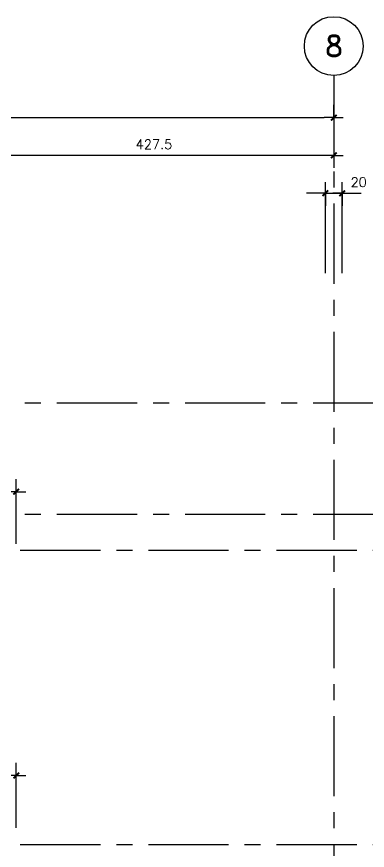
# Model space of a CAD drawing. Header units: millimetres. Extents: x -656851 to -651781, y 88238 to 91301.
# Drawn here: x -653889 to -653472, y 90301 to 91293 of the extents above; entities that cross this region are included whole.
import ezdxf
from ezdxf.enums import TextEntityAlignment as Align

# ---------------------------------------------------------------- set-up
doc = ezdxf.new("R2010")
doc.units = ezdxf.units.MM
doc.header["$LTSCALE"] = 30
doc.linetypes.add('CENTER', pattern=[50.8, 31.75, -6.35, 6.35, -6.35])
for name, color, linetype in [('A-LINEA 015', 6, 'Continuous'), ('COTAS', 5, 'Continuous'), ('Cotas2', 1, 'Continuous'), ('EJES', 1, 'CENTER')]:
    doc.layers.add(name, color=color, linetype=linetype)
doc.styles.add('ROMAND', font='romand')
doc.styles.add('ROMANS', font='romans')
doc.dimstyles.new('ING-50', dxfattribs={"dimscale": 5, "dimtxt": 2.25, "dimasz": 2.25, "dimexe": 3, "dimexo": 0, "dimgap": 1.5, "dimtad": 1, "dimdec": 1, "dimzin": 12, "dimdsep": 46, "dimtxsty": 'ROMANS', "dimblk1": 'TICK1', "dimblk2": 'TICK1', "dimsah": 1, "dimcen": 0.09, "dimclrd": 2, "dimclre": 1, "dimclrt": 3, "dimadec": 1, "dimazin": 3, "dimtfac": 1, "dimtdec": 1, "dimtix": 1, "dimtmove": 2, "dimatfit": 3, "dimfxl": 3, "dimtolj": 1, "dimtzin": 12, "dimarcsym": 0})

# ---------------------------------------------------------------- blocks, each defined once
blk = doc.blocks.new('TICK1')
at = {"color": 2}
for points in [[(0, 0), (-1, 0)], [(0, 0), (1, 0)]]:
    blk.add_lwpolyline(points, dxfattribs=at)
at = {"color": 2, "const_width": 0.2}
blk.add_lwpolyline([(-0.3, -0.3), (0.3, 0.3)], dxfattribs=at)
blk = doc.blocks.new('*D50')
at = {"layer": 'COTAS', "color": 1, "lineweight": -2}
for p, q in [((-653512.21, 91172.89), (-653512.21, 91187.89)), ((-655702.21, 91172.89), (-655702.21, 91157.89))]:
    blk.add_line(p, q, dxfattribs=at)
at = {"layer": 'COTAS', "color": 2, "lineweight": -2}
blk.add_line((-655690.96, 91172.89), (-653523.46, 91172.89), dxfattribs=at)
at = {"layer": 'Defpoints', "color": 0}
for p in [(-655702.21, 91172.89), (-653512.21, 91172.89), (-653512.21, 91172.89)]:
    blk.add_point(p, dxfattribs=at)
at = {"layer": 'COTAS', "color": 2, "lineweight": -2, "xscale": 11.25, "yscale": 11.25, "zscale": 11.25, "rotation": 180}
blk.add_blockref('TICK1', (-655702.21, 91172.89), dxfattribs=at)
at = {"layer": 'COTAS', "color": 2, "lineweight": -2, "xscale": 11.25, "yscale": 11.25, "zscale": 11.25}
blk.add_blockref('TICK1', (-653512.21, 91172.89), dxfattribs=at)
at = {"layer": 'COTAS', "color": 3, "insert": (-654607.21, 91186.02), "char_height": 11.25, "attachment_point": 5, "style": 'ROMANS'}
blk.add_mtext('\\A1;2190', dxfattribs=at)
blk = doc.blocks.new('EJE-1')
at = {"color": 3, "linetype": 'Continuous'}
blk.add_circle((0, 0), 35, dxfattribs=at)
at = {"color": 5, "linetype": 'Continuous', "style": 'ROMAND'}
blk.add_attdef('0', text='', height=25, dxfattribs=at).set_placement((0.23, 0), align=Align.MIDDLE)
blk = doc.blocks.new('*D117')
at = {"layer": 'COTAS', "color": 2, "lineweight": -2}
for p, q in [((-653533.46, 91082.89), (-653544.71, 91082.89)), ((-653522.21, 91082.89), (-653502.21, 91082.89)), ((-653490.96, 91082.89), (-653479.71, 91082.89))]:
    blk.add_line(p, q, dxfattribs=at)
at = {"layer": 'COTAS', "color": 1, "lineweight": -2}
for p, q in [((-653522.21, 91082.89), (-653522.21, 91067.89)), ((-653502.21, 91082.89), (-653502.21, 91067.89))]:
    blk.add_line(p, q, dxfattribs=at)
at = {"layer": 'Defpoints', "color": 0}
for p in [(-653522.21, 91082.89), (-653502.21, 91082.89), (-653502.21, 91082.89)]:
    blk.add_point(p, dxfattribs=at)
at = {"layer": 'COTAS', "color": 2, "lineweight": -2, "xscale": 11.25, "yscale": 11.25, "zscale": 11.25}
blk.add_blockref('TICK1', (-653522.21, 91082.89), dxfattribs=at)
at = {"layer": 'COTAS', "color": 2, "lineweight": -2, "xscale": 11.25, "yscale": 11.25, "zscale": 11.25, "rotation": 180}
blk.add_blockref('TICK1', (-653502.21, 91082.89), dxfattribs=at)
at = {"layer": 'COTAS', "color": 3, "insert": (-653482.59, 91096.02), "char_height": 11.25, "attachment_point": 5, "style": 'ROMANS'}
blk.add_mtext('\\A1;20', dxfattribs=at)
blk = doc.blocks.new('*D120')
at = {"layer": 'COTAS', "color": 1, "lineweight": -2}
for p, q in [((-653939.71, 91127.89), (-653939.71, 91112.89)), ((-653512.21, 91127.89), (-653512.21, 91112.89))]:
    blk.add_line(p, q, dxfattribs=at)
at = {"layer": 'COTAS', "color": 2, "lineweight": -2}
blk.add_line((-653523.46, 91127.89), (-653928.46, 91127.89), dxfattribs=at)
at = {"layer": 'Defpoints', "color": 0}
for p in [(-653939.71, 91127.89), (-653939.71, 91127.89), (-653512.21, 91127.89)]:
    blk.add_point(p, dxfattribs=at)
at = {"layer": 'COTAS', "color": 2, "lineweight": -2, "xscale": 11.25, "yscale": 11.25, "zscale": 11.25, "rotation": 180}
blk.add_blockref('TICK1', (-653939.71, 91127.89), dxfattribs=at)
at = {"layer": 'COTAS', "color": 2, "lineweight": -2, "xscale": 11.25, "yscale": 11.25, "zscale": 11.25}
blk.add_blockref('TICK1', (-653512.21, 91127.89), dxfattribs=at)
at = {"layer": 'COTAS', "color": 3, "insert": (-653725.96, 91141.02), "char_height": 11.25, "attachment_point": 5, "style": 'ROMANS'}
blk.add_mtext('\\A1;427.5', dxfattribs=at)
blk = doc.blocks.new('*D124')
at = {"layer": 'COTAS', "color": 1, "lineweight": -2}
for p, q in [((-654114.71, 90712.37), (-654114.71, 90742.84)), ((-653889.71, 90665.75), (-653889.71, 90742.84))]:
    blk.add_line(p, q, dxfattribs=at)
at = {"layer": 'COTAS', "color": 2, "lineweight": -2}
blk.add_line((-654103.46, 90727.84), (-653900.96, 90727.84), dxfattribs=at)
at = {"layer": 'Defpoints', "color": 0}
for p in [(-653889.71, 90727.84), (-654114.71, 90712.37), (-653889.71, 90665.75)]:
    blk.add_point(p, dxfattribs=at)
at = {"layer": 'COTAS', "color": 2, "lineweight": -2, "xscale": 11.25, "yscale": 11.25, "zscale": 11.25, "rotation": 180}
blk.add_blockref('TICK1', (-654114.71, 90727.84), dxfattribs=at)
at = {"layer": 'COTAS', "color": 2, "lineweight": -2, "xscale": 11.25, "yscale": 11.25, "zscale": 11.25}
blk.add_blockref('TICK1', (-653889.71, 90727.84), dxfattribs=at)
at = {"layer": 'COTAS', "color": 3, "insert": (-654002.21, 90740.96), "char_height": 11.25, "attachment_point": 5, "style": 'ROMANS'}
blk.add_mtext('\\A1;225', dxfattribs=at)
blk = doc.blocks.new('*D125')
at = {"layer": 'COTAS', "color": 1, "lineweight": -2}
for p, q in [((-654114.71, 90374.81), (-654114.71, 90405.28)), ((-653889.71, 90328.2), (-653889.71, 90405.28))]:
    blk.add_line(p, q, dxfattribs=at)
at = {"layer": 'COTAS', "color": 2, "lineweight": -2}
blk.add_line((-654103.46, 90390.28), (-653900.96, 90390.28), dxfattribs=at)
at = {"layer": 'Defpoints', "color": 0}
for p in [(-653889.71, 90390.28), (-654114.71, 90374.81), (-653889.71, 90328.2)]:
    blk.add_point(p, dxfattribs=at)
at = {"layer": 'COTAS', "color": 2, "lineweight": -2, "xscale": 11.25, "yscale": 11.25, "zscale": 11.25, "rotation": 180}
blk.add_blockref('TICK1', (-654114.71, 90390.28), dxfattribs=at)
at = {"layer": 'COTAS', "color": 2, "lineweight": -2, "xscale": 11.25, "yscale": 11.25, "zscale": 11.25}
blk.add_blockref('TICK1', (-653889.71, 90390.28), dxfattribs=at)
at = {"layer": 'COTAS', "color": 3, "insert": (-654002.21, 90403.4), "char_height": 11.25, "attachment_point": 5, "style": 'ROMANS'}
blk.add_mtext('\\A1;225', dxfattribs=at)

msp = doc.modelspace()

# ---------------------------------------------------------------- linework, layer by layer
at = {"layer": 'Cotas2'}
for p, q in [((-653522.215, 90987.892), (-653522.215, 91095.888)), ((-653502.215, 90987.892), (-653502.215, 91095.888))]:
    msp.add_line(p, q, dxfattribs=at)
at = {"layer": 'EJES', "ltscale": 0.1}
for p, q in [((-653512.215, 91222.892), (-653512.215, 88448.253)), ((-653136.5, 90833.253), (-654552.441, 90833.253)), ((-653136.5, 90700.753), (-654552.441, 90700.753)), ((-656780.536, 90658.253), (-653137.403, 90658.253)), ((-656780.536, 90308.253), (-653137.403, 90308.253))]:
    msp.add_line(p, q, dxfattribs=at)

# ---------------------------------------------------------------- block references
at = {"layer": 'A-LINEA 015', "ltscale": 0.5}
msp.add_blockref('EJE-1', (-653512.215, 91257.892), dxfattribs=at).add_auto_attribs({'0': '8'})

# ---------------------------------------------------------------- dimensions: what is measured, and where the dimension line sits
at = {"layer": 'COTAS'}
for base, p1, p2, picture, middle in [((-653512.215, 91172.892), (-655702.215, 91172.892), (-653512.215, 91172.892), '*D50', (-654607.215, 91186.017)), ((-653889.715, 90727.835), (-654114.715, 90712.37), (-653889.715, 90665.753), '*D124', (-654002.215, 90740.96)), ((-653889.715, 90390.279), (-654114.715, 90374.814), (-653889.715, 90328.197), '*D125', (-654002.215, 90403.404))]:
    dim = msp.add_linear_dim(base=base, p1=p1, p2=p2, dimstyle='ING-50', dxfattribs=at)
    dim.commit()
    dim.dimension.update_dxf_attribs({"geometry": picture, "text_midpoint": middle})
dim = msp.add_linear_dim(base=(-653939.715, 91127.892), p1=(-653512.215, 91127.892), p2=(-653939.715, 91127.892), angle=180, dimstyle='ING-50', dxfattribs=at)
dim.commit()
dim.dimension.update_dxf_attribs({"geometry": '*D120', "text_midpoint": (-653725.965, 91141.017)})
dim = msp.add_linear_dim(base=(-653502.215, 91082.892), p1=(-653522.215, 91082.892), p2=(-653502.215, 91082.892), dimstyle='ING-50', dxfattribs=at)
dim.commit()
dim.dimension.update_dxf_attribs({"geometry": '*D117', "text_midpoint": (-653482.589, 91096.017), "dimtype": 160})

doc.saveas('drawing.dxf')
